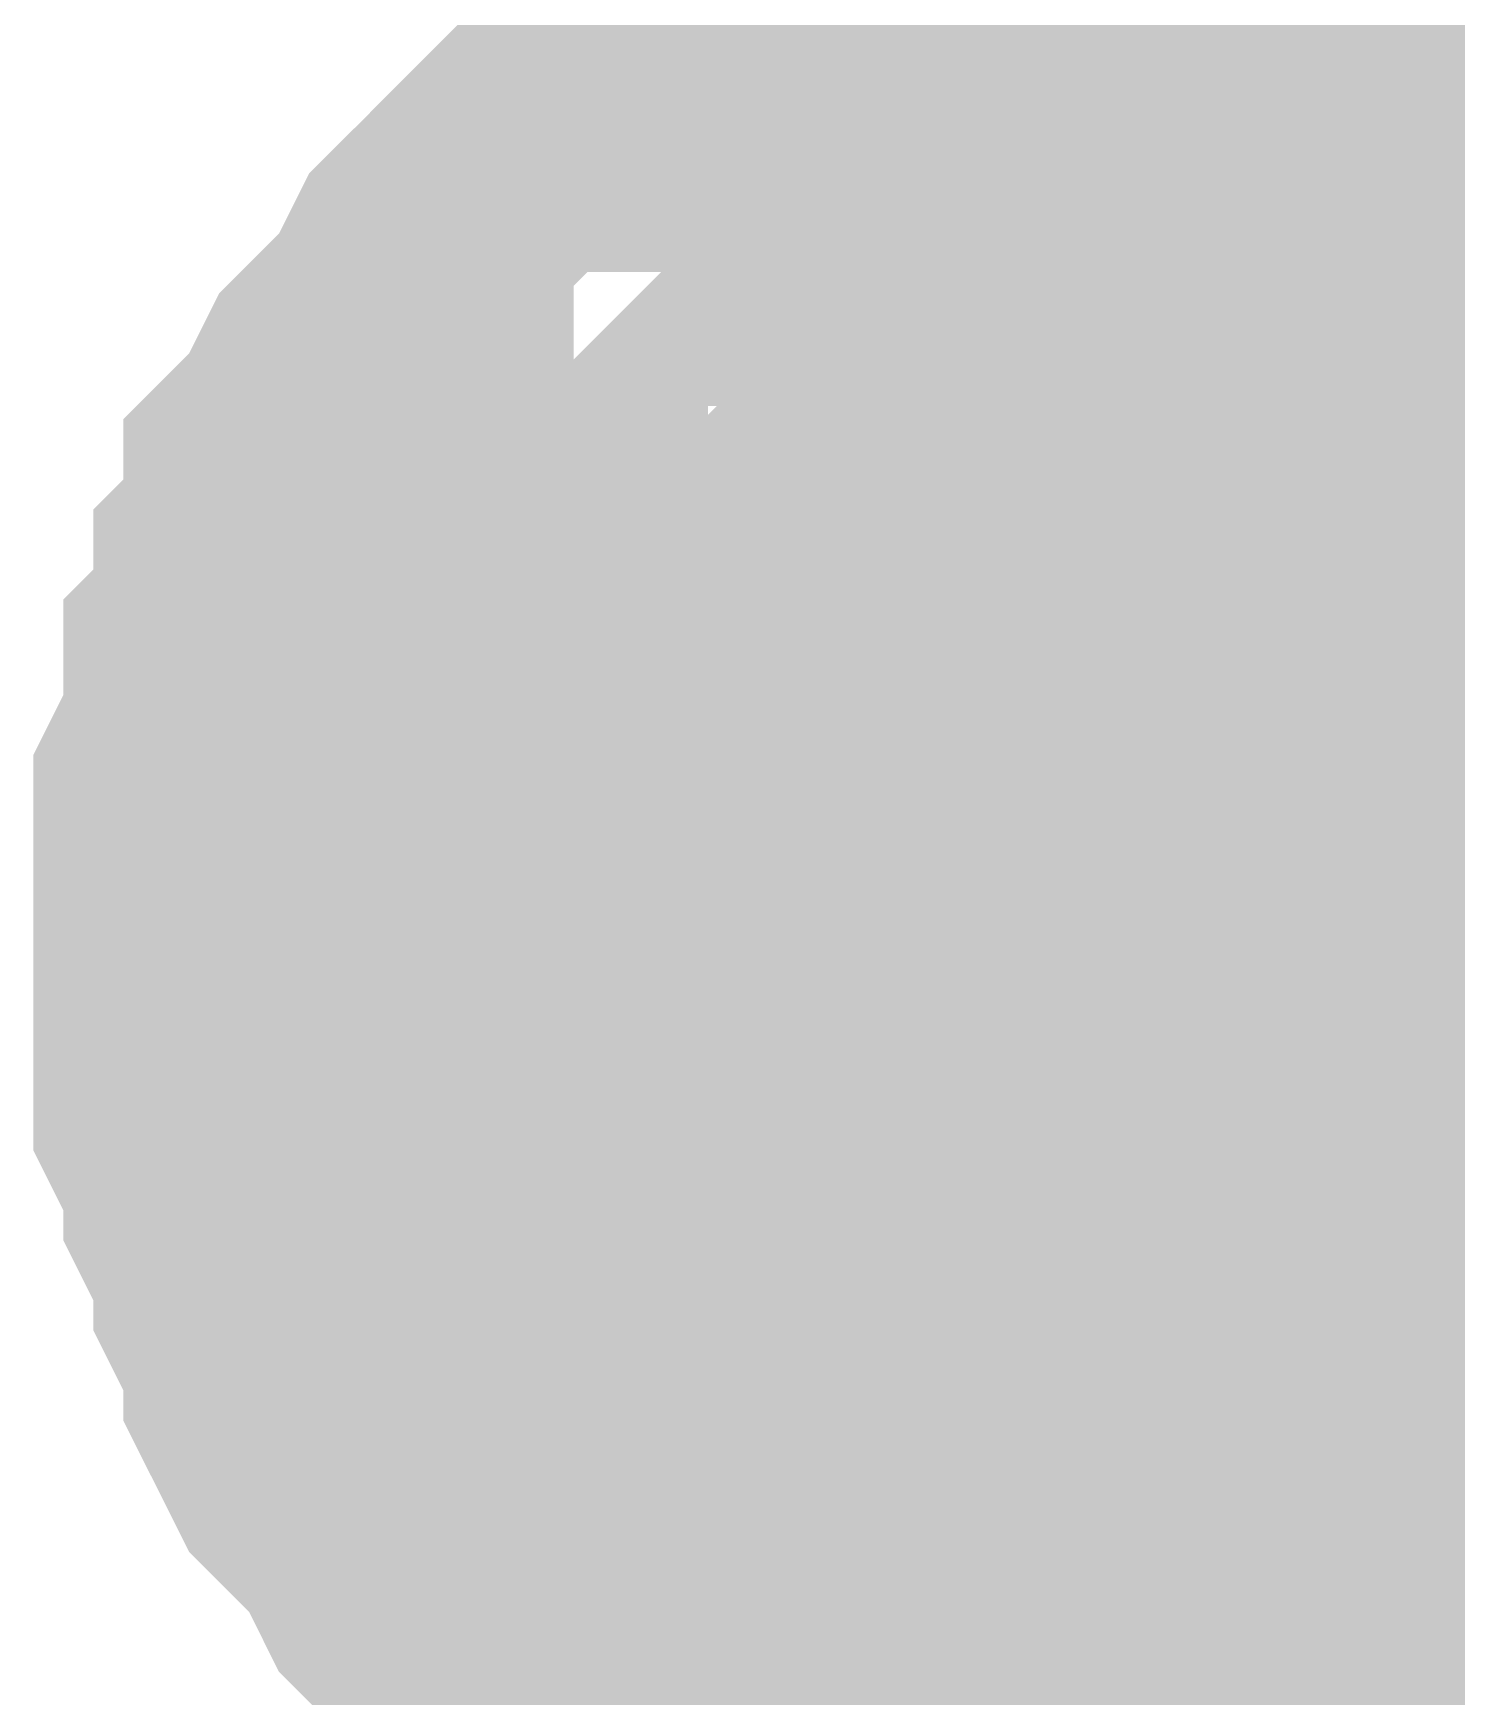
# Model space of a CAD drawing. Header units: inches. Extents: x 0 to 841, y 0 to 594.
# Drawn here: x 696.581 to 697.646, y 541.922 to 543.166 of the extents above; entities that cross this region are included whole.
import ezdxf

# ---------------------------------------------------------------- set-up
doc = ezdxf.new("R2010")
doc.units = ezdxf.units.IN
doc.layers.add('Sheet', color=255, linetype='Continuous')

msp = doc.modelspace()

# ---------------------------------------------------------------- linework, layer by layer
at = {"layer": 'Sheet'}
for points in [[(697.4946, 542.4787, 0.7493, 0.7493, 0), (697.4946, 547.4871, 0.7493, 0.7493, 0)], [(696.731, 542.4787, 0.2997, 0.2997, 0), (696.731, 542.5236, 0.2997, 0.2997, 0), (696.731, 542.5685, 0.2997, 0.2997, 0), (696.731, 542.591, 0.2997, 0.2997, 0), (696.7535, 542.6359, 0.2997, 0.2997, 0), (696.7535, 542.6808, 0.2997, 0.2997, 0), (696.776, 542.7033, 0.2997, 0.2997, 0), (696.776, 542.7482, 0.2997, 0.2997, 0), (696.7984, 542.7706, 0.2997, 0.2997, 0), (696.7984, 542.8156, 0.2997, 0.2997, 0), (696.8209, 542.838, 0.2997, 0.2997, 0), (696.8433, 542.8829, 0.2997, 0.2997, 0), (696.8658, 542.9054, 0.2997, 0.2997, 0), (696.8882, 542.9279, 0.2997, 0.2997, 0), (696.9107, 542.9728, 0.2997, 0.2997, 0), (696.9332, 542.9952, 0.2997, 0.2997, 0), (696.9556, 543.0177, 0.2997, 0.2997, 0), (696.9781, 543.0402, 0.2997, 0.2997, 0), (697.0005, 543.0626, 0.2997, 0.2997, 0), (697.0454, 543.0851, 0.2997, 0.2997, 0), (697.0679, 543.1075, 0.2997, 0.2997, 0), (697.0904, 543.13, 0.2997, 0.2997, 0), (697.1353, 543.1525, 0.2997, 0.2997, 0), (697.1577, 543.1749, 0.2997, 0.2997, 0), (697.2027, 543.1749, 0.2997, 0.2997, 0), (697.2251, 543.1974, 0.2997, 0.2997, 0), (697.27, 543.1974, 0.2997, 0.2997, 0), (697.2925, 543.2198, 0.2997, 0.2997, 0), (697.3374, 543.2198, 0.2997, 0.2997, 0), (697.3823, 543.2423, 0.2997, 0.2997, 0), (697.4048, 543.2423, 0.2997, 0.2997, 0), (697.4497, 543.2423, 0.2997, 0.2997, 0), (697.4946, 543.2423, 0.2997, 0.2997, 0)], [(696.731, 542.4787, 0.2997, 0.2997, 0), (696.731, 542.5236, 0.2997, 0.2997, 0), (696.731, 542.5685, 0.2997, 0.2997, 0), (696.731, 542.591, 0.2997, 0.2997, 0), (696.7535, 542.6359, 0.2997, 0.2997, 0), (696.7535, 542.6808, 0.2997, 0.2997, 0), (696.776, 542.7033, 0.2997, 0.2997, 0), (696.776, 542.7482, 0.2997, 0.2997, 0), (696.7984, 542.7706, 0.2997, 0.2997, 0), (696.7984, 542.8156, 0.2997, 0.2997, 0), (696.8209, 542.838, 0.2997, 0.2997, 0), (696.8433, 542.8829, 0.2997, 0.2997, 0), (696.8658, 542.9054, 0.2997, 0.2997, 0), (696.8882, 542.9279, 0.2997, 0.2997, 0), (696.9107, 542.9728, 0.2997, 0.2997, 0), (696.9332, 542.9952, 0.2997, 0.2997, 0), (696.9556, 543.0177, 0.2997, 0.2997, 0), (696.9781, 543.0402, 0.2997, 0.2997, 0), (697.0005, 543.0626, 0.2997, 0.2997, 0), (697.0454, 543.0851, 0.2997, 0.2997, 0), (697.0679, 543.1075, 0.2997, 0.2997, 0), (697.0904, 543.13, 0.2997, 0.2997, 0), (697.1353, 543.1525, 0.2997, 0.2997, 0), (697.1577, 543.1749, 0.2997, 0.2997, 0), (697.2027, 543.1749, 0.2997, 0.2997, 0), (697.2251, 543.1974, 0.2997, 0.2997, 0), (697.27, 543.1974, 0.2997, 0.2997, 0), (697.2925, 543.2198, 0.2997, 0.2997, 0), (697.3374, 543.2198, 0.2997, 0.2997, 0), (697.3823, 543.2423, 0.2997, 0.2997, 0), (697.4048, 543.2423, 0.2997, 0.2997, 0), (697.4497, 543.2423, 0.2997, 0.2997, 0), (697.4946, 543.2423, 0.2997, 0.2997, 0)], [(696.731, 542.4787, 0.2997, 0.2997, 0), (696.731, 542.5236, 0.2997, 0.2997, 0), (696.731, 542.5685, 0.2997, 0.2997, 0), (696.731, 542.591, 0.2997, 0.2997, 0), (696.7535, 542.6359, 0.2997, 0.2997, 0), (696.7535, 542.6808, 0.2997, 0.2997, 0), (696.776, 542.7033, 0.2997, 0.2997, 0), (696.776, 542.7482, 0.2997, 0.2997, 0), (696.7984, 542.7706, 0.2997, 0.2997, 0), (696.7984, 542.8156, 0.2997, 0.2997, 0), (696.8209, 542.838, 0.2997, 0.2997, 0), (696.8433, 542.8829, 0.2997, 0.2997, 0), (696.8658, 542.9054, 0.2997, 0.2997, 0), (696.8882, 542.9279, 0.2997, 0.2997, 0), (696.9107, 542.9728, 0.2997, 0.2997, 0), (696.9332, 542.9952, 0.2997, 0.2997, 0), (696.9556, 543.0177, 0.2997, 0.2997, 0), (696.9781, 543.0402, 0.2997, 0.2997, 0), (697.0005, 543.0626, 0.2997, 0.2997, 0), (697.0454, 543.0851, 0.2997, 0.2997, 0), (697.0679, 543.1075, 0.2997, 0.2997, 0), (697.0904, 543.13, 0.2997, 0.2997, 0), (697.1353, 543.1525, 0.2997, 0.2997, 0), (697.1577, 543.1749, 0.2997, 0.2997, 0), (697.2027, 543.1749, 0.2997, 0.2997, 0), (697.2251, 543.1974, 0.2997, 0.2997, 0), (697.27, 543.1974, 0.2997, 0.2997, 0), (697.2925, 543.2198, 0.2997, 0.2997, 0), (697.3374, 543.2198, 0.2997, 0.2997, 0), (697.3823, 543.2423, 0.2997, 0.2997, 0), (697.4048, 543.2423, 0.2997, 0.2997, 0), (697.4497, 543.2423, 0.2997, 0.2997, 0), (697.4946, 543.2423, 0.2997, 0.2997, 0)], [(697.4946, 543.2423, 0.2997, 0.2997, 0), (697.4946, 543.2423, 0.2997, 0.2997, 0)], [(697.4946, 543.2423, 0.2997, 0.2997, 0), (697.5395, 543.2423, 0.2997, 0.2997, 0), (697.5844, 543.2423, 0.2997, 0.2997, 0), (697.6069, 543.2423, 0.2997, 0.2997, 0), (697.6518, 543.2198, 0.2997, 0.2997, 0), (697.6967, 543.2198, 0.2997, 0.2997, 0), (697.7192, 543.1974, 0.2997, 0.2997, 0), (697.7641, 543.1974, 0.2997, 0.2997, 0), (697.7866, 543.1749, 0.2997, 0.2997, 0), (697.8315, 543.1749, 0.2997, 0.2997, 0)], [(697.4946, 543.2423, 0.2997, 0.2997, 0), (697.4946, 543.2423, 0.2997, 0.2997, 0)], [(697.4946, 543.2423, 0.2997, 0.2997, 0), (697.5395, 543.2423, 0.2997, 0.2997, 0), (697.5844, 543.2423, 0.2997, 0.2997, 0), (697.6069, 543.2423, 0.2997, 0.2997, 0), (697.6518, 543.2198, 0.2997, 0.2997, 0), (697.6967, 543.2198, 0.2997, 0.2997, 0), (697.7192, 543.1974, 0.2997, 0.2997, 0), (697.7641, 543.1974, 0.2997, 0.2997, 0), (697.7866, 543.1749, 0.2997, 0.2997, 0), (697.8315, 543.1749, 0.2997, 0.2997, 0)], [(697.4946, 543.2423, 0.2997, 0.2997, 0), (697.4946, 543.2423, 0.2997, 0.2997, 0)], [(697.4946, 543.2423, 0.2997, 0.2997, 0), (697.5395, 543.2423, 0.2997, 0.2997, 0), (697.5844, 543.2423, 0.2997, 0.2997, 0), (697.6069, 543.2423, 0.2997, 0.2997, 0), (697.6518, 543.2198, 0.2997, 0.2997, 0), (697.6967, 543.2198, 0.2997, 0.2997, 0), (697.7192, 543.1974, 0.2997, 0.2997, 0), (697.7641, 543.1974, 0.2997, 0.2997, 0), (697.7866, 543.1749, 0.2997, 0.2997, 0), (697.8315, 543.1749, 0.2997, 0.2997, 0)], [(696.731, 542.4787, 0.0991, 0.0991, 0), (696.731, 542.5236, 0.0991, 0.0991, 0), (696.731, 542.5685, 0.0991, 0.0991, 0), (696.731, 542.591, 0.0991, 0.0991, 0), (696.7535, 542.6359, 0.0991, 0.0991, 0), (696.7535, 542.6808, 0.0991, 0.0991, 0), (696.776, 542.7033, 0.0991, 0.0991, 0), (696.776, 542.7482, 0.0991, 0.0991, 0), (696.7984, 542.7706, 0.0991, 0.0991, 0), (696.7984, 542.8156, 0.0991, 0.0991, 0), (696.8209, 542.838, 0.0991, 0.0991, 0), (696.8433, 542.8829, 0.0991, 0.0991, 0), (696.8658, 542.9054, 0.0991, 0.0991, 0), (696.8882, 542.9279, 0.0991, 0.0991, 0), (696.9107, 542.9728, 0.0991, 0.0991, 0), (696.9332, 542.9952, 0.0991, 0.0991, 0), (696.9556, 543.0177, 0.0991, 0.0991, 0), (696.9781, 543.0402, 0.0991, 0.0991, 0), (697.0005, 543.0626, 0.0991, 0.0991, 0), (697.0454, 543.0851, 0.0991, 0.0991, 0), (697.0679, 543.1075, 0.0991, 0.0991, 0), (697.0904, 543.13, 0.0991, 0.0991, 0), (697.1353, 543.1525, 0.0991, 0.0991, 0), (697.1577, 543.1749, 0.0991, 0.0991, 0), (697.2027, 543.1749, 0.0991, 0.0991, 0), (697.2251, 543.1974, 0.0991, 0.0991, 0), (697.27, 543.1974, 0.0991, 0.0991, 0), (697.2925, 543.2198, 0.0991, 0.0991, 0)], [(696.731, 542.4787, 0.0991, 0.0991, 0), (696.731, 542.5236, 0.0991, 0.0991, 0), (696.731, 542.5685, 0.0991, 0.0991, 0), (696.731, 542.591, 0.0991, 0.0991, 0), (696.7535, 542.6359, 0.0991, 0.0991, 0), (696.7535, 542.6808, 0.0991, 0.0991, 0), (696.776, 542.7033, 0.0991, 0.0991, 0), (696.776, 542.7482, 0.0991, 0.0991, 0), (696.7984, 542.7706, 0.0991, 0.0991, 0), (696.7984, 542.8156, 0.0991, 0.0991, 0), (696.8209, 542.838, 0.0991, 0.0991, 0), (696.8433, 542.8829, 0.0991, 0.0991, 0), (696.8658, 542.9054, 0.0991, 0.0991, 0), (696.8882, 542.9279, 0.0991, 0.0991, 0), (696.9107, 542.9728, 0.0991, 0.0991, 0), (696.9332, 542.9952, 0.0991, 0.0991, 0), (696.9556, 543.0177, 0.0991, 0.0991, 0), (696.9781, 543.0402, 0.0991, 0.0991, 0), (697.0005, 543.0626, 0.0991, 0.0991, 0), (697.0454, 543.0851, 0.0991, 0.0991, 0), (697.0679, 543.1075, 0.0991, 0.0991, 0), (697.0904, 543.13, 0.0991, 0.0991, 0), (697.1353, 543.1525, 0.0991, 0.0991, 0), (697.1577, 543.1749, 0.0991, 0.0991, 0), (697.2027, 543.1749, 0.0991, 0.0991, 0), (697.2251, 543.1974, 0.0991, 0.0991, 0), (697.27, 543.1974, 0.0991, 0.0991, 0), (697.2925, 543.2198, 0.0991, 0.0991, 0)], [(696.731, 542.4787, 0.0991, 0.0991, 0), (696.731, 542.5236, 0.0991, 0.0991, 0), (696.731, 542.5685, 0.0991, 0.0991, 0), (696.731, 542.591, 0.0991, 0.0991, 0), (696.7535, 542.6359, 0.0991, 0.0991, 0), (696.7535, 542.6808, 0.0991, 0.0991, 0), (696.776, 542.7033, 0.0991, 0.0991, 0), (696.776, 542.7482, 0.0991, 0.0991, 0), (696.7984, 542.7706, 0.0991, 0.0991, 0), (696.7984, 542.8156, 0.0991, 0.0991, 0), (696.8209, 542.838, 0.0991, 0.0991, 0), (696.8433, 542.8829, 0.0991, 0.0991, 0), (696.8658, 542.9054, 0.0991, 0.0991, 0), (696.8882, 542.9279, 0.0991, 0.0991, 0), (696.9107, 542.9728, 0.0991, 0.0991, 0), (696.9332, 542.9952, 0.0991, 0.0991, 0), (696.9556, 543.0177, 0.0991, 0.0991, 0), (696.9781, 543.0402, 0.0991, 0.0991, 0), (697.0005, 543.0626, 0.0991, 0.0991, 0), (697.0454, 543.0851, 0.0991, 0.0991, 0), (697.0679, 543.1075, 0.0991, 0.0991, 0), (697.0904, 543.13, 0.0991, 0.0991, 0), (697.1353, 543.1525, 0.0991, 0.0991, 0), (697.1577, 543.1749, 0.0991, 0.0991, 0), (697.2027, 543.1749, 0.0991, 0.0991, 0), (697.2251, 543.1974, 0.0991, 0.0991, 0), (697.27, 543.1974, 0.0991, 0.0991, 0), (697.2925, 543.2198, 0.0991, 0.0991, 0)], [(696.9781, 542.4787, 0.2997, 0.2997, 0), (696.9781, 542.5011, 0.2997, 0.2997, 0), (696.9781, 542.5236, 0.2997, 0.2997, 0), (696.9781, 542.5685, 0.2997, 0.2997, 0), (696.9781, 542.591, 0.2997, 0.2997, 0), (697.0005, 542.6134, 0.2997, 0.2997, 0), (697.0005, 542.6359, 0.2997, 0.2997, 0), (697.0005, 542.6583, 0.2997, 0.2997, 0), (697.023, 542.6808, 0.2997, 0.2997, 0), (697.023, 542.7033, 0.2997, 0.2997, 0), (697.0454, 542.7257, 0.2997, 0.2997, 0), (697.0454, 542.7482, 0.2997, 0.2997, 0), (697.0679, 542.7706, 0.2997, 0.2997, 0), (697.0679, 542.7931, 0.2997, 0.2997, 0), (697.0904, 542.8156, 0.2997, 0.2997, 0), (697.1128, 542.838, 0.2997, 0.2997, 0), (697.1353, 542.838, 0.2997, 0.2997, 0), (697.1353, 542.8605, 0.2997, 0.2997, 0), (697.1577, 542.8829, 0.2997, 0.2997, 0), (697.1802, 542.9054, 0.2997, 0.2997, 0), (697.2027, 542.9054, 0.2997, 0.2997, 0), (697.2251, 542.9279, 0.2997, 0.2997, 0), (697.2476, 542.9279, 0.2997, 0.2997, 0), (697.27, 542.9503, 0.2997, 0.2997, 0), (697.2925, 542.9503, 0.2997, 0.2997, 0), (697.3149, 542.9728, 0.2997, 0.2997, 0), (697.3374, 542.9728, 0.2997, 0.2997, 0), (697.3599, 542.9728, 0.2997, 0.2997, 0), (697.3823, 542.9952, 0.2997, 0.2997, 0), (697.4048, 542.9952, 0.2997, 0.2997, 0), (697.4497, 542.9952, 0.2997, 0.2997, 0), (697.4721, 542.9952, 0.2997, 0.2997, 0), (697.4946, 542.9952, 0.2997, 0.2997, 0)], [(696.9781, 542.4787, 0.2997, 0.2997, 0), (696.9781, 542.5011, 0.2997, 0.2997, 0), (696.9781, 542.5236, 0.2997, 0.2997, 0), (696.9781, 542.5685, 0.2997, 0.2997, 0), (696.9781, 542.591, 0.2997, 0.2997, 0), (697.0005, 542.6134, 0.2997, 0.2997, 0), (697.0005, 542.6359, 0.2997, 0.2997, 0), (697.0005, 542.6583, 0.2997, 0.2997, 0), (697.023, 542.6808, 0.2997, 0.2997, 0), (697.023, 542.7033, 0.2997, 0.2997, 0), (697.0454, 542.7257, 0.2997, 0.2997, 0), (697.0454, 542.7482, 0.2997, 0.2997, 0), (697.0679, 542.7706, 0.2997, 0.2997, 0), (697.0679, 542.7931, 0.2997, 0.2997, 0), (697.0904, 542.8156, 0.2997, 0.2997, 0), (697.1128, 542.838, 0.2997, 0.2997, 0), (697.1353, 542.838, 0.2997, 0.2997, 0), (697.1353, 542.8605, 0.2997, 0.2997, 0), (697.1577, 542.8829, 0.2997, 0.2997, 0), (697.1802, 542.9054, 0.2997, 0.2997, 0), (697.2027, 542.9054, 0.2997, 0.2997, 0), (697.2251, 542.9279, 0.2997, 0.2997, 0), (697.2476, 542.9279, 0.2997, 0.2997, 0), (697.27, 542.9503, 0.2997, 0.2997, 0), (697.2925, 542.9503, 0.2997, 0.2997, 0), (697.3149, 542.9728, 0.2997, 0.2997, 0), (697.3374, 542.9728, 0.2997, 0.2997, 0), (697.3599, 542.9728, 0.2997, 0.2997, 0), (697.3823, 542.9952, 0.2997, 0.2997, 0), (697.4048, 542.9952, 0.2997, 0.2997, 0), (697.4497, 542.9952, 0.2997, 0.2997, 0), (697.4721, 542.9952, 0.2997, 0.2997, 0), (697.4946, 542.9952, 0.2997, 0.2997, 0)], [(696.9781, 542.4787, 0.2997, 0.2997, 0), (696.9781, 542.5011, 0.2997, 0.2997, 0), (696.9781, 542.5236, 0.2997, 0.2997, 0), (696.9781, 542.5685, 0.2997, 0.2997, 0), (696.9781, 542.591, 0.2997, 0.2997, 0), (697.0005, 542.6134, 0.2997, 0.2997, 0), (697.0005, 542.6359, 0.2997, 0.2997, 0), (697.0005, 542.6583, 0.2997, 0.2997, 0), (697.023, 542.6808, 0.2997, 0.2997, 0), (697.023, 542.7033, 0.2997, 0.2997, 0), (697.0454, 542.7257, 0.2997, 0.2997, 0), (697.0454, 542.7482, 0.2997, 0.2997, 0), (697.0679, 542.7706, 0.2997, 0.2997, 0), (697.0679, 542.7931, 0.2997, 0.2997, 0), (697.0904, 542.8156, 0.2997, 0.2997, 0), (697.1128, 542.838, 0.2997, 0.2997, 0), (697.1353, 542.838, 0.2997, 0.2997, 0), (697.1353, 542.8605, 0.2997, 0.2997, 0), (697.1577, 542.8829, 0.2997, 0.2997, 0), (697.1802, 542.9054, 0.2997, 0.2997, 0), (697.2027, 542.9054, 0.2997, 0.2997, 0), (697.2251, 542.9279, 0.2997, 0.2997, 0), (697.2476, 542.9279, 0.2997, 0.2997, 0), (697.27, 542.9503, 0.2997, 0.2997, 0), (697.2925, 542.9503, 0.2997, 0.2997, 0), (697.3149, 542.9728, 0.2997, 0.2997, 0), (697.3374, 542.9728, 0.2997, 0.2997, 0), (697.3599, 542.9728, 0.2997, 0.2997, 0), (697.3823, 542.9952, 0.2997, 0.2997, 0), (697.4048, 542.9952, 0.2997, 0.2997, 0), (697.4497, 542.9952, 0.2997, 0.2997, 0), (697.4721, 542.9952, 0.2997, 0.2997, 0), (697.4946, 542.9952, 0.2997, 0.2997, 0)], [(697.4946, 542.9952, 0.2997, 0.2997, 0), (697.4946, 542.9952, 0.2997, 0.2997, 0)], [(697.4946, 542.9952, 0.2997, 0.2997, 0), (697.5171, 542.9952, 0.2997, 0.2997, 0), (697.5395, 542.9952, 0.2997, 0.2997, 0), (697.562, 542.9952, 0.2997, 0.2997, 0), (697.5844, 542.9952, 0.2997, 0.2997, 0), (697.6294, 542.9728, 0.2997, 0.2997, 0), (697.6518, 542.9728, 0.2997, 0.2997, 0), (697.6743, 542.9728, 0.2997, 0.2997, 0), (697.6967, 542.9503, 0.2997, 0.2997, 0), (697.7192, 542.9503, 0.2997, 0.2997, 0), (697.7416, 542.9279, 0.2997, 0.2997, 0), (697.7641, 542.9279, 0.2997, 0.2997, 0), (697.7866, 542.9054, 0.2997, 0.2997, 0), (697.7866, 542.9054, 0.2997, 0.2997, 0), (697.809, 542.8829, 0.2997, 0.2997, 0)], [(697.4946, 542.9952, 0.2997, 0.2997, 0), (697.4946, 542.9952, 0.2997, 0.2997, 0)], [(697.4946, 542.9952, 0.2997, 0.2997, 0), (697.5171, 542.9952, 0.2997, 0.2997, 0), (697.5395, 542.9952, 0.2997, 0.2997, 0), (697.562, 542.9952, 0.2997, 0.2997, 0), (697.5844, 542.9952, 0.2997, 0.2997, 0), (697.6294, 542.9728, 0.2997, 0.2997, 0), (697.6518, 542.9728, 0.2997, 0.2997, 0), (697.6743, 542.9728, 0.2997, 0.2997, 0), (697.6967, 542.9503, 0.2997, 0.2997, 0), (697.7192, 542.9503, 0.2997, 0.2997, 0), (697.7416, 542.9279, 0.2997, 0.2997, 0), (697.7641, 542.9279, 0.2997, 0.2997, 0), (697.7866, 542.9054, 0.2997, 0.2997, 0), (697.7866, 542.9054, 0.2997, 0.2997, 0), (697.809, 542.8829, 0.2997, 0.2997, 0)], [(697.4946, 542.9952, 0.2997, 0.2997, 0), (697.4946, 542.9952, 0.2997, 0.2997, 0)], [(697.4946, 542.9952, 0.2997, 0.2997, 0), (697.5171, 542.9952, 0.2997, 0.2997, 0), (697.5395, 542.9952, 0.2997, 0.2997, 0), (697.562, 542.9952, 0.2997, 0.2997, 0), (697.5844, 542.9952, 0.2997, 0.2997, 0), (697.6294, 542.9728, 0.2997, 0.2997, 0), (697.6518, 542.9728, 0.2997, 0.2997, 0), (697.6743, 542.9728, 0.2997, 0.2997, 0), (697.6967, 542.9503, 0.2997, 0.2997, 0), (697.7192, 542.9503, 0.2997, 0.2997, 0), (697.7416, 542.9279, 0.2997, 0.2997, 0), (697.7641, 542.9279, 0.2997, 0.2997, 0), (697.7866, 542.9054, 0.2997, 0.2997, 0), (697.7866, 542.9054, 0.2997, 0.2997, 0), (697.809, 542.8829, 0.2997, 0.2997, 0)], [(696.9781, 542.4787, 0.0991, 0.0991, 0), (696.9781, 542.5011, 0.0991, 0.0991, 0), (696.9781, 542.5236, 0.0991, 0.0991, 0), (696.9781, 542.5685, 0.0991, 0.0991, 0), (696.9781, 542.591, 0.0991, 0.0991, 0), (697.0005, 542.6134, 0.0991, 0.0991, 0), (697.0005, 542.6359, 0.0991, 0.0991, 0), (697.0005, 542.6583, 0.0991, 0.0991, 0), (697.023, 542.6808, 0.0991, 0.0991, 0), (697.023, 542.7033, 0.0991, 0.0991, 0), (697.0454, 542.7257, 0.0991, 0.0991, 0), (697.0454, 542.7482, 0.0991, 0.0991, 0), (697.0679, 542.7706, 0.0991, 0.0991, 0), (697.0679, 542.7931, 0.0991, 0.0991, 0), (697.0904, 542.8156, 0.0991, 0.0991, 0), (697.1128, 542.838, 0.0991, 0.0991, 0), (697.1353, 542.838, 0.0991, 0.0991, 0), (697.1353, 542.8605, 0.0991, 0.0991, 0), (697.1577, 542.8829, 0.0991, 0.0991, 0), (697.1802, 542.9054, 0.0991, 0.0991, 0), (697.2027, 542.9054, 0.0991, 0.0991, 0), (697.2251, 542.9279, 0.0991, 0.0991, 0), (697.2476, 542.9279, 0.0991, 0.0991, 0), (697.27, 542.9503, 0.0991, 0.0991, 0), (697.2925, 542.9503, 0.0991, 0.0991, 0), (697.3149, 542.9728, 0.0991, 0.0991, 0), (697.3374, 542.9728, 0.0991, 0.0991, 0), (697.3599, 542.9728, 0.0991, 0.0991, 0), (697.3823, 542.9952, 0.0991, 0.0991, 0), (697.4048, 542.9952, 0.0991, 0.0991, 0), (697.4497, 542.9952, 0.0991, 0.0991, 0), (697.4721, 542.9952, 0.0991, 0.0991, 0), (697.4946, 542.9952, 0.0991, 0.0991, 0)], [(696.9781, 542.4787, 0.0991, 0.0991, 0), (696.9781, 542.5011, 0.0991, 0.0991, 0), (696.9781, 542.5236, 0.0991, 0.0991, 0), (696.9781, 542.5685, 0.0991, 0.0991, 0), (696.9781, 542.591, 0.0991, 0.0991, 0), (697.0005, 542.6134, 0.0991, 0.0991, 0), (697.0005, 542.6359, 0.0991, 0.0991, 0), (697.0005, 542.6583, 0.0991, 0.0991, 0), (697.023, 542.6808, 0.0991, 0.0991, 0), (697.023, 542.7033, 0.0991, 0.0991, 0), (697.0454, 542.7257, 0.0991, 0.0991, 0), (697.0454, 542.7482, 0.0991, 0.0991, 0), (697.0679, 542.7706, 0.0991, 0.0991, 0), (697.0679, 542.7931, 0.0991, 0.0991, 0), (697.0904, 542.8156, 0.0991, 0.0991, 0), (697.1128, 542.838, 0.0991, 0.0991, 0), (697.1353, 542.838, 0.0991, 0.0991, 0), (697.1353, 542.8605, 0.0991, 0.0991, 0), (697.1577, 542.8829, 0.0991, 0.0991, 0), (697.1802, 542.9054, 0.0991, 0.0991, 0), (697.2027, 542.9054, 0.0991, 0.0991, 0), (697.2251, 542.9279, 0.0991, 0.0991, 0), (697.2476, 542.9279, 0.0991, 0.0991, 0), (697.27, 542.9503, 0.0991, 0.0991, 0), (697.2925, 542.9503, 0.0991, 0.0991, 0), (697.3149, 542.9728, 0.0991, 0.0991, 0), (697.3374, 542.9728, 0.0991, 0.0991, 0), (697.3599, 542.9728, 0.0991, 0.0991, 0), (697.3823, 542.9952, 0.0991, 0.0991, 0), (697.4048, 542.9952, 0.0991, 0.0991, 0), (697.4497, 542.9952, 0.0991, 0.0991, 0), (697.4721, 542.9952, 0.0991, 0.0991, 0), (697.4946, 542.9952, 0.0991, 0.0991, 0)], [(696.9781, 542.4787, 0.0991, 0.0991, 0), (696.9781, 542.5011, 0.0991, 0.0991, 0), (696.9781, 542.5236, 0.0991, 0.0991, 0), (696.9781, 542.5685, 0.0991, 0.0991, 0), (696.9781, 542.591, 0.0991, 0.0991, 0), (697.0005, 542.6134, 0.0991, 0.0991, 0), (697.0005, 542.6359, 0.0991, 0.0991, 0), (697.0005, 542.6583, 0.0991, 0.0991, 0), (697.023, 542.6808, 0.0991, 0.0991, 0), (697.023, 542.7033, 0.0991, 0.0991, 0), (697.0454, 542.7257, 0.0991, 0.0991, 0), (697.0454, 542.7482, 0.0991, 0.0991, 0), (697.0679, 542.7706, 0.0991, 0.0991, 0), (697.0679, 542.7931, 0.0991, 0.0991, 0), (697.0904, 542.8156, 0.0991, 0.0991, 0), (697.1128, 542.838, 0.0991, 0.0991, 0), (697.1353, 542.838, 0.0991, 0.0991, 0), (697.1353, 542.8605, 0.0991, 0.0991, 0), (697.1577, 542.8829, 0.0991, 0.0991, 0), (697.1802, 542.9054, 0.0991, 0.0991, 0), (697.2027, 542.9054, 0.0991, 0.0991, 0), (697.2251, 542.9279, 0.0991, 0.0991, 0), (697.2476, 542.9279, 0.0991, 0.0991, 0), (697.27, 542.9503, 0.0991, 0.0991, 0), (697.2925, 542.9503, 0.0991, 0.0991, 0), (697.3149, 542.9728, 0.0991, 0.0991, 0), (697.3374, 542.9728, 0.0991, 0.0991, 0), (697.3599, 542.9728, 0.0991, 0.0991, 0), (697.3823, 542.9952, 0.0991, 0.0991, 0), (697.4048, 542.9952, 0.0991, 0.0991, 0), (697.4497, 542.9952, 0.0991, 0.0991, 0), (697.4721, 542.9952, 0.0991, 0.0991, 0), (697.4946, 542.9952, 0.0991, 0.0991, 0)], [(697.4946, 542.9952, 0.0991, 0.0991, 0), (697.4946, 542.9952, 0.0991, 0.0991, 0)], [(697.4946, 542.9952, 0.0991, 0.0991, 0), (697.5171, 542.9952, 0.0991, 0.0991, 0), (697.5395, 542.9952, 0.0991, 0.0991, 0), (697.562, 542.9952, 0.0991, 0.0991, 0), (697.5844, 542.9952, 0.0991, 0.0991, 0), (697.6294, 542.9728, 0.0991, 0.0991, 0), (697.6518, 542.9728, 0.0991, 0.0991, 0), (697.6743, 542.9728, 0.0991, 0.0991, 0), (697.6967, 542.9503, 0.0991, 0.0991, 0)], [(697.4946, 542.9952, 0.0991, 0.0991, 0), (697.4946, 542.9952, 0.0991, 0.0991, 0)], [(697.4946, 542.9952, 0.0991, 0.0991, 0), (697.5171, 542.9952, 0.0991, 0.0991, 0), (697.5395, 542.9952, 0.0991, 0.0991, 0), (697.562, 542.9952, 0.0991, 0.0991, 0), (697.5844, 542.9952, 0.0991, 0.0991, 0), (697.6294, 542.9728, 0.0991, 0.0991, 0), (697.6518, 542.9728, 0.0991, 0.0991, 0), (697.6743, 542.9728, 0.0991, 0.0991, 0), (697.6967, 542.9503, 0.0991, 0.0991, 0)], [(697.4946, 542.9952, 0.0991, 0.0991, 0), (697.4946, 542.9952, 0.0991, 0.0991, 0)], [(697.4946, 542.9952, 0.0991, 0.0991, 0), (697.5171, 542.9952, 0.0991, 0.0991, 0), (697.5395, 542.9952, 0.0991, 0.0991, 0), (697.562, 542.9952, 0.0991, 0.0991, 0), (697.5844, 542.9952, 0.0991, 0.0991, 0), (697.6294, 542.9728, 0.0991, 0.0991, 0), (697.6518, 542.9728, 0.0991, 0.0991, 0), (697.6743, 542.9728, 0.0991, 0.0991, 0), (697.6967, 542.9503, 0.0991, 0.0991, 0)], [(697.4946, 542.4787, 0.7493, 0.7493, 0), (702.5027, 542.4787, 0.7493, 0.7493, 0), (702.5027, 542.4787, 0.7493, 0.7493, 0)], [(697.4946, 537.4927, 0.7493, 0.7493, 0), (697.4946, 542.4787, 0.7493, 0.7493, 0)], [(697.2925, 541.76, 0.2997, 0.2997, 0), (697.27, 541.7824, 0.2997, 0.2997, 0), (697.2251, 541.7824, 0.2997, 0.2997, 0), (697.2027, 541.8049, 0.2997, 0.2997, 0), (697.1577, 541.8049, 0.2997, 0.2997, 0), (697.1353, 541.8274, 0.2997, 0.2997, 0), (697.0904, 541.8498, 0.2997, 0.2997, 0), (697.0679, 541.8723, 0.2997, 0.2997, 0), (697.0454, 541.8947, 0.2997, 0.2997, 0), (697.0005, 541.9172, 0.2997, 0.2997, 0), (696.9781, 541.9397, 0.2997, 0.2997, 0), (696.9556, 541.9621, 0.2997, 0.2997, 0), (696.9332, 541.9846, 0.2997, 0.2997, 0), (696.9107, 542.007, 0.2997, 0.2997, 0), (696.8882, 542.0295, 0.2997, 0.2997, 0), (696.8658, 542.0744, 0.2997, 0.2997, 0), (696.8433, 542.0969, 0.2997, 0.2997, 0), (696.8209, 542.1193, 0.2997, 0.2997, 0), (696.7984, 542.1642, 0.2997, 0.2997, 0), (696.7984, 542.1867, 0.2997, 0.2997, 0), (696.776, 542.2316, 0.2997, 0.2997, 0), (696.776, 542.2541, 0.2997, 0.2997, 0), (696.7535, 542.299, 0.2997, 0.2997, 0), (696.7535, 542.3215, 0.2997, 0.2997, 0), (696.731, 542.3664, 0.2997, 0.2997, 0), (696.731, 542.4113, 0.2997, 0.2997, 0), (696.731, 542.4338, 0.2997, 0.2997, 0), (696.731, 542.4787, 0.2997, 0.2997, 0)], [(696.731, 542.4787, 0.2997, 0.2997, 0), (696.731, 542.4787, 0.2997, 0.2997, 0)], [(697.2925, 541.76, 0.2997, 0.2997, 0), (697.27, 541.7824, 0.2997, 0.2997, 0), (697.2251, 541.7824, 0.2997, 0.2997, 0), (697.2027, 541.8049, 0.2997, 0.2997, 0), (697.1577, 541.8049, 0.2997, 0.2997, 0), (697.1353, 541.8274, 0.2997, 0.2997, 0), (697.0904, 541.8498, 0.2997, 0.2997, 0), (697.0679, 541.8723, 0.2997, 0.2997, 0), (697.0454, 541.8947, 0.2997, 0.2997, 0), (697.0005, 541.9172, 0.2997, 0.2997, 0), (696.9781, 541.9397, 0.2997, 0.2997, 0), (696.9556, 541.9621, 0.2997, 0.2997, 0), (696.9332, 541.9846, 0.2997, 0.2997, 0), (696.9107, 542.007, 0.2997, 0.2997, 0), (696.8882, 542.0295, 0.2997, 0.2997, 0), (696.8658, 542.0744, 0.2997, 0.2997, 0), (696.8433, 542.0969, 0.2997, 0.2997, 0), (696.8209, 542.1193, 0.2997, 0.2997, 0), (696.7984, 542.1642, 0.2997, 0.2997, 0), (696.7984, 542.1867, 0.2997, 0.2997, 0), (696.776, 542.2316, 0.2997, 0.2997, 0), (696.776, 542.2541, 0.2997, 0.2997, 0), (696.7535, 542.299, 0.2997, 0.2997, 0), (696.7535, 542.3215, 0.2997, 0.2997, 0), (696.731, 542.3664, 0.2997, 0.2997, 0), (696.731, 542.4113, 0.2997, 0.2997, 0), (696.731, 542.4338, 0.2997, 0.2997, 0), (696.731, 542.4787, 0.2997, 0.2997, 0)], [(696.731, 542.4787, 0.2997, 0.2997, 0), (696.731, 542.4787, 0.2997, 0.2997, 0)], [(697.2925, 541.76, 0.2997, 0.2997, 0), (697.27, 541.7824, 0.2997, 0.2997, 0), (697.2251, 541.7824, 0.2997, 0.2997, 0), (697.2027, 541.8049, 0.2997, 0.2997, 0), (697.1577, 541.8049, 0.2997, 0.2997, 0), (697.1353, 541.8274, 0.2997, 0.2997, 0), (697.0904, 541.8498, 0.2997, 0.2997, 0), (697.0679, 541.8723, 0.2997, 0.2997, 0), (697.0454, 541.8947, 0.2997, 0.2997, 0), (697.0005, 541.9172, 0.2997, 0.2997, 0), (696.9781, 541.9397, 0.2997, 0.2997, 0), (696.9556, 541.9621, 0.2997, 0.2997, 0), (696.9332, 541.9846, 0.2997, 0.2997, 0), (696.9107, 542.007, 0.2997, 0.2997, 0), (696.8882, 542.0295, 0.2997, 0.2997, 0), (696.8658, 542.0744, 0.2997, 0.2997, 0), (696.8433, 542.0969, 0.2997, 0.2997, 0), (696.8209, 542.1193, 0.2997, 0.2997, 0), (696.7984, 542.1642, 0.2997, 0.2997, 0), (696.7984, 542.1867, 0.2997, 0.2997, 0), (696.776, 542.2316, 0.2997, 0.2997, 0), (696.776, 542.2541, 0.2997, 0.2997, 0), (696.7535, 542.299, 0.2997, 0.2997, 0), (696.7535, 542.3215, 0.2997, 0.2997, 0), (696.731, 542.3664, 0.2997, 0.2997, 0), (696.731, 542.4113, 0.2997, 0.2997, 0), (696.731, 542.4338, 0.2997, 0.2997, 0), (696.731, 542.4787, 0.2997, 0.2997, 0)], [(696.731, 542.4787, 0.2997, 0.2997, 0), (696.731, 542.4787, 0.2997, 0.2997, 0)], [(697.4946, 541.9846, 0.2997, 0.2997, 0), (697.4721, 541.9846, 0.2997, 0.2997, 0), (697.4497, 541.9846, 0.2997, 0.2997, 0), (697.4048, 541.9846, 0.2997, 0.2997, 0), (697.3823, 541.9846, 0.2997, 0.2997, 0), (697.3599, 542.007, 0.2997, 0.2997, 0), (697.3374, 542.007, 0.2997, 0.2997, 0), (697.3149, 542.007, 0.2997, 0.2997, 0), (697.2925, 542.0295, 0.2997, 0.2997, 0), (697.27, 542.0295, 0.2997, 0.2997, 0), (697.2476, 542.052, 0.2997, 0.2997, 0), (697.2251, 542.052, 0.2997, 0.2997, 0), (697.2027, 542.0744, 0.2997, 0.2997, 0), (697.1802, 542.0744, 0.2997, 0.2997, 0), (697.1577, 542.0969, 0.2997, 0.2997, 0), (697.1353, 542.1193, 0.2997, 0.2997, 0), (697.1353, 542.1193, 0.2997, 0.2997, 0), (697.1128, 542.1418, 0.2997, 0.2997, 0), (697.0904, 542.1642, 0.2997, 0.2997, 0), (697.0679, 542.1867, 0.2997, 0.2997, 0), (697.0679, 542.2092, 0.2997, 0.2997, 0), (697.0454, 542.2316, 0.2997, 0.2997, 0), (697.0454, 542.2541, 0.2997, 0.2997, 0), (697.023, 542.2765, 0.2997, 0.2997, 0), (697.023, 542.299, 0.2997, 0.2997, 0), (697.0005, 542.299, 0.2997, 0.2997, 0), (697.0005, 542.3439, 0.2997, 0.2997, 0), (697.0005, 542.3664, 0.2997, 0.2997, 0), (696.9781, 542.3888, 0.2997, 0.2997, 0), (696.9781, 542.4113, 0.2997, 0.2997, 0), (696.9781, 542.4338, 0.2997, 0.2997, 0), (696.9781, 542.4562, 0.2997, 0.2997, 0), (696.9781, 542.4787, 0.2997, 0.2997, 0)], [(696.9781, 542.4787, 0.2997, 0.2997, 0), (696.9781, 542.4787, 0.2997, 0.2997, 0)], [(697.4946, 541.9846, 0.2997, 0.2997, 0), (697.4721, 541.9846, 0.2997, 0.2997, 0), (697.4497, 541.9846, 0.2997, 0.2997, 0), (697.4048, 541.9846, 0.2997, 0.2997, 0), (697.3823, 541.9846, 0.2997, 0.2997, 0), (697.3599, 542.007, 0.2997, 0.2997, 0), (697.3374, 542.007, 0.2997, 0.2997, 0), (697.3149, 542.007, 0.2997, 0.2997, 0), (697.2925, 542.0295, 0.2997, 0.2997, 0), (697.27, 542.0295, 0.2997, 0.2997, 0), (697.2476, 542.052, 0.2997, 0.2997, 0), (697.2251, 542.052, 0.2997, 0.2997, 0), (697.2027, 542.0744, 0.2997, 0.2997, 0), (697.1802, 542.0744, 0.2997, 0.2997, 0), (697.1577, 542.0969, 0.2997, 0.2997, 0), (697.1353, 542.1193, 0.2997, 0.2997, 0), (697.1353, 542.1193, 0.2997, 0.2997, 0), (697.1128, 542.1418, 0.2997, 0.2997, 0), (697.0904, 542.1642, 0.2997, 0.2997, 0), (697.0679, 542.1867, 0.2997, 0.2997, 0), (697.0679, 542.2092, 0.2997, 0.2997, 0), (697.0454, 542.2316, 0.2997, 0.2997, 0), (697.0454, 542.2541, 0.2997, 0.2997, 0), (697.023, 542.2765, 0.2997, 0.2997, 0), (697.023, 542.299, 0.2997, 0.2997, 0), (697.0005, 542.299, 0.2997, 0.2997, 0), (697.0005, 542.3439, 0.2997, 0.2997, 0), (697.0005, 542.3664, 0.2997, 0.2997, 0), (696.9781, 542.3888, 0.2997, 0.2997, 0), (696.9781, 542.4113, 0.2997, 0.2997, 0), (696.9781, 542.4338, 0.2997, 0.2997, 0), (696.9781, 542.4562, 0.2997, 0.2997, 0), (696.9781, 542.4787, 0.2997, 0.2997, 0)], [(696.9781, 542.4787, 0.2997, 0.2997, 0), (696.9781, 542.4787, 0.2997, 0.2997, 0)], [(697.4946, 541.9846, 0.2997, 0.2997, 0), (697.4721, 541.9846, 0.2997, 0.2997, 0), (697.4497, 541.9846, 0.2997, 0.2997, 0), (697.4048, 541.9846, 0.2997, 0.2997, 0), (697.3823, 541.9846, 0.2997, 0.2997, 0), (697.3599, 542.007, 0.2997, 0.2997, 0), (697.3374, 542.007, 0.2997, 0.2997, 0), (697.3149, 542.007, 0.2997, 0.2997, 0), (697.2925, 542.0295, 0.2997, 0.2997, 0), (697.27, 542.0295, 0.2997, 0.2997, 0), (697.2476, 542.052, 0.2997, 0.2997, 0), (697.2251, 542.052, 0.2997, 0.2997, 0), (697.2027, 542.0744, 0.2997, 0.2997, 0), (697.1802, 542.0744, 0.2997, 0.2997, 0), (697.1577, 542.0969, 0.2997, 0.2997, 0), (697.1353, 542.1193, 0.2997, 0.2997, 0), (697.1353, 542.1193, 0.2997, 0.2997, 0), (697.1128, 542.1418, 0.2997, 0.2997, 0), (697.0904, 542.1642, 0.2997, 0.2997, 0), (697.0679, 542.1867, 0.2997, 0.2997, 0), (697.0679, 542.2092, 0.2997, 0.2997, 0), (697.0454, 542.2316, 0.2997, 0.2997, 0), (697.0454, 542.2541, 0.2997, 0.2997, 0), (697.023, 542.2765, 0.2997, 0.2997, 0), (697.023, 542.299, 0.2997, 0.2997, 0), (697.0005, 542.299, 0.2997, 0.2997, 0), (697.0005, 542.3439, 0.2997, 0.2997, 0), (697.0005, 542.3664, 0.2997, 0.2997, 0), (696.9781, 542.3888, 0.2997, 0.2997, 0), (696.9781, 542.4113, 0.2997, 0.2997, 0), (696.9781, 542.4338, 0.2997, 0.2997, 0), (696.9781, 542.4562, 0.2997, 0.2997, 0), (696.9781, 542.4787, 0.2997, 0.2997, 0)], [(696.9781, 542.4787, 0.2997, 0.2997, 0), (696.9781, 542.4787, 0.2997, 0.2997, 0)], [(697.0679, 541.8723, 0.0991, 0.0991, 0), (697.0454, 541.8947, 0.0991, 0.0991, 0), (697.0005, 541.9172, 0.0991, 0.0991, 0), (696.9781, 541.9397, 0.0991, 0.0991, 0), (696.9556, 541.9621, 0.0991, 0.0991, 0), (696.9332, 541.9846, 0.0991, 0.0991, 0), (696.9107, 542.007, 0.0991, 0.0991, 0), (696.8882, 542.0295, 0.0991, 0.0991, 0), (696.8658, 542.0744, 0.0991, 0.0991, 0), (696.8433, 542.0969, 0.0991, 0.0991, 0), (696.8209, 542.1193, 0.0991, 0.0991, 0), (696.7984, 542.1642, 0.0991, 0.0991, 0), (696.7984, 542.1867, 0.0991, 0.0991, 0), (696.776, 542.2316, 0.0991, 0.0991, 0), (696.776, 542.2541, 0.0991, 0.0991, 0), (696.7535, 542.299, 0.0991, 0.0991, 0), (696.7535, 542.3215, 0.0991, 0.0991, 0), (696.731, 542.3664, 0.0991, 0.0991, 0), (696.731, 542.4113, 0.0991, 0.0991, 0), (696.731, 542.4338, 0.0991, 0.0991, 0), (696.731, 542.4787, 0.0991, 0.0991, 0)], [(696.731, 542.4787, 0.0991, 0.0991, 0), (696.731, 542.4787, 0.0991, 0.0991, 0)], [(697.0679, 541.8723, 0.0991, 0.0991, 0), (697.0454, 541.8947, 0.0991, 0.0991, 0), (697.0005, 541.9172, 0.0991, 0.0991, 0), (696.9781, 541.9397, 0.0991, 0.0991, 0), (696.9556, 541.9621, 0.0991, 0.0991, 0), (696.9332, 541.9846, 0.0991, 0.0991, 0), (696.9107, 542.007, 0.0991, 0.0991, 0), (696.8882, 542.0295, 0.0991, 0.0991, 0), (696.8658, 542.0744, 0.0991, 0.0991, 0), (696.8433, 542.0969, 0.0991, 0.0991, 0), (696.8209, 542.1193, 0.0991, 0.0991, 0), (696.7984, 542.1642, 0.0991, 0.0991, 0), (696.7984, 542.1867, 0.0991, 0.0991, 0), (696.776, 542.2316, 0.0991, 0.0991, 0), (696.776, 542.2541, 0.0991, 0.0991, 0), (696.7535, 542.299, 0.0991, 0.0991, 0), (696.7535, 542.3215, 0.0991, 0.0991, 0), (696.731, 542.3664, 0.0991, 0.0991, 0), (696.731, 542.4113, 0.0991, 0.0991, 0), (696.731, 542.4338, 0.0991, 0.0991, 0), (696.731, 542.4787, 0.0991, 0.0991, 0)], [(696.731, 542.4787, 0.0991, 0.0991, 0), (696.731, 542.4787, 0.0991, 0.0991, 0)], [(697.0679, 541.8723, 0.0991, 0.0991, 0), (697.0454, 541.8947, 0.0991, 0.0991, 0), (697.0005, 541.9172, 0.0991, 0.0991, 0), (696.9781, 541.9397, 0.0991, 0.0991, 0), (696.9556, 541.9621, 0.0991, 0.0991, 0), (696.9332, 541.9846, 0.0991, 0.0991, 0), (696.9107, 542.007, 0.0991, 0.0991, 0), (696.8882, 542.0295, 0.0991, 0.0991, 0), (696.8658, 542.0744, 0.0991, 0.0991, 0), (696.8433, 542.0969, 0.0991, 0.0991, 0), (696.8209, 542.1193, 0.0991, 0.0991, 0), (696.7984, 542.1642, 0.0991, 0.0991, 0), (696.7984, 542.1867, 0.0991, 0.0991, 0), (696.776, 542.2316, 0.0991, 0.0991, 0), (696.776, 542.2541, 0.0991, 0.0991, 0), (696.7535, 542.299, 0.0991, 0.0991, 0), (696.7535, 542.3215, 0.0991, 0.0991, 0), (696.731, 542.3664, 0.0991, 0.0991, 0), (696.731, 542.4113, 0.0991, 0.0991, 0), (696.731, 542.4338, 0.0991, 0.0991, 0), (696.731, 542.4787, 0.0991, 0.0991, 0)], [(696.731, 542.4787, 0.0991, 0.0991, 0), (696.731, 542.4787, 0.0991, 0.0991, 0)], [(697.4946, 541.9846, 0.0991, 0.0991, 0), (697.4721, 541.9846, 0.0991, 0.0991, 0), (697.4497, 541.9846, 0.0991, 0.0991, 0), (697.4048, 541.9846, 0.0991, 0.0991, 0), (697.3823, 541.9846, 0.0991, 0.0991, 0), (697.3599, 542.007, 0.0991, 0.0991, 0), (697.3374, 542.007, 0.0991, 0.0991, 0), (697.3149, 542.007, 0.0991, 0.0991, 0), (697.2925, 542.0295, 0.0991, 0.0991, 0), (697.27, 542.0295, 0.0991, 0.0991, 0), (697.2476, 542.052, 0.0991, 0.0991, 0), (697.2251, 542.052, 0.0991, 0.0991, 0), (697.2027, 542.0744, 0.0991, 0.0991, 0), (697.1802, 542.0744, 0.0991, 0.0991, 0), (697.1577, 542.0969, 0.0991, 0.0991, 0), (697.1353, 542.1193, 0.0991, 0.0991, 0), (697.1353, 542.1193, 0.0991, 0.0991, 0), (697.1128, 542.1418, 0.0991, 0.0991, 0), (697.0904, 542.1642, 0.0991, 0.0991, 0), (697.0679, 542.1867, 0.0991, 0.0991, 0), (697.0679, 542.2092, 0.0991, 0.0991, 0), (697.0454, 542.2316, 0.0991, 0.0991, 0), (697.0454, 542.2541, 0.0991, 0.0991, 0), (697.023, 542.2765, 0.0991, 0.0991, 0), (697.023, 542.299, 0.0991, 0.0991, 0), (697.0005, 542.299, 0.0991, 0.0991, 0), (697.0005, 542.3439, 0.0991, 0.0991, 0), (697.0005, 542.3664, 0.0991, 0.0991, 0), (696.9781, 542.3888, 0.0991, 0.0991, 0), (696.9781, 542.4113, 0.0991, 0.0991, 0), (696.9781, 542.4338, 0.0991, 0.0991, 0), (696.9781, 542.4562, 0.0991, 0.0991, 0), (696.9781, 542.4787, 0.0991, 0.0991, 0)], [(696.9781, 542.4787, 0.0991, 0.0991, 0), (696.9781, 542.4787, 0.0991, 0.0991, 0)], [(697.4946, 541.9846, 0.0991, 0.0991, 0), (697.4721, 541.9846, 0.0991, 0.0991, 0), (697.4497, 541.9846, 0.0991, 0.0991, 0), (697.4048, 541.9846, 0.0991, 0.0991, 0), (697.3823, 541.9846, 0.0991, 0.0991, 0), (697.3599, 542.007, 0.0991, 0.0991, 0), (697.3374, 542.007, 0.0991, 0.0991, 0), (697.3149, 542.007, 0.0991, 0.0991, 0), (697.2925, 542.0295, 0.0991, 0.0991, 0), (697.27, 542.0295, 0.0991, 0.0991, 0), (697.2476, 542.052, 0.0991, 0.0991, 0), (697.2251, 542.052, 0.0991, 0.0991, 0), (697.2027, 542.0744, 0.0991, 0.0991, 0), (697.1802, 542.0744, 0.0991, 0.0991, 0), (697.1577, 542.0969, 0.0991, 0.0991, 0), (697.1353, 542.1193, 0.0991, 0.0991, 0), (697.1353, 542.1193, 0.0991, 0.0991, 0), (697.1128, 542.1418, 0.0991, 0.0991, 0), (697.0904, 542.1642, 0.0991, 0.0991, 0), (697.0679, 542.1867, 0.0991, 0.0991, 0), (697.0679, 542.2092, 0.0991, 0.0991, 0), (697.0454, 542.2316, 0.0991, 0.0991, 0), (697.0454, 542.2541, 0.0991, 0.0991, 0), (697.023, 542.2765, 0.0991, 0.0991, 0), (697.023, 542.299, 0.0991, 0.0991, 0), (697.0005, 542.299, 0.0991, 0.0991, 0), (697.0005, 542.3439, 0.0991, 0.0991, 0), (697.0005, 542.3664, 0.0991, 0.0991, 0), (696.9781, 542.3888, 0.0991, 0.0991, 0), (696.9781, 542.4113, 0.0991, 0.0991, 0), (696.9781, 542.4338, 0.0991, 0.0991, 0), (696.9781, 542.4562, 0.0991, 0.0991, 0), (696.9781, 542.4787, 0.0991, 0.0991, 0)], [(696.9781, 542.4787, 0.0991, 0.0991, 0), (696.9781, 542.4787, 0.0991, 0.0991, 0)], [(697.4946, 541.9846, 0.0991, 0.0991, 0), (697.4721, 541.9846, 0.0991, 0.0991, 0), (697.4497, 541.9846, 0.0991, 0.0991, 0), (697.4048, 541.9846, 0.0991, 0.0991, 0), (697.3823, 541.9846, 0.0991, 0.0991, 0), (697.3599, 542.007, 0.0991, 0.0991, 0), (697.3374, 542.007, 0.0991, 0.0991, 0), (697.3149, 542.007, 0.0991, 0.0991, 0), (697.2925, 542.0295, 0.0991, 0.0991, 0), (697.27, 542.0295, 0.0991, 0.0991, 0), (697.2476, 542.052, 0.0991, 0.0991, 0), (697.2251, 542.052, 0.0991, 0.0991, 0), (697.2027, 542.0744, 0.0991, 0.0991, 0), (697.1802, 542.0744, 0.0991, 0.0991, 0), (697.1577, 542.0969, 0.0991, 0.0991, 0), (697.1353, 542.1193, 0.0991, 0.0991, 0), (697.1353, 542.1193, 0.0991, 0.0991, 0), (697.1128, 542.1418, 0.0991, 0.0991, 0), (697.0904, 542.1642, 0.0991, 0.0991, 0), (697.0679, 542.1867, 0.0991, 0.0991, 0), (697.0679, 542.2092, 0.0991, 0.0991, 0), (697.0454, 542.2316, 0.0991, 0.0991, 0), (697.0454, 542.2541, 0.0991, 0.0991, 0), (697.023, 542.2765, 0.0991, 0.0991, 0), (697.023, 542.299, 0.0991, 0.0991, 0), (697.0005, 542.299, 0.0991, 0.0991, 0), (697.0005, 542.3439, 0.0991, 0.0991, 0), (697.0005, 542.3664, 0.0991, 0.0991, 0), (696.9781, 542.3888, 0.0991, 0.0991, 0), (696.9781, 542.4113, 0.0991, 0.0991, 0), (696.9781, 542.4338, 0.0991, 0.0991, 0), (696.9781, 542.4562, 0.0991, 0.0991, 0), (696.9781, 542.4787, 0.0991, 0.0991, 0)], [(696.9781, 542.4787, 0.0991, 0.0991, 0), (696.9781, 542.4787, 0.0991, 0.0991, 0)], [(697.809, 542.0969, 0.2997, 0.2997, 0), (697.7866, 542.0744, 0.2997, 0.2997, 0), (697.7866, 542.0744, 0.2997, 0.2997, 0), (697.7641, 542.052, 0.2997, 0.2997, 0), (697.7416, 542.052, 0.2997, 0.2997, 0), (697.7192, 542.0295, 0.2997, 0.2997, 0), (697.6967, 542.0295, 0.2997, 0.2997, 0), (697.6743, 542.007, 0.2997, 0.2997, 0), (697.6518, 542.007, 0.2997, 0.2997, 0), (697.6294, 542.007, 0.2997, 0.2997, 0), (697.5844, 541.9846, 0.2997, 0.2997, 0), (697.562, 541.9846, 0.2997, 0.2997, 0), (697.5395, 541.9846, 0.2997, 0.2997, 0), (697.5171, 541.9846, 0.2997, 0.2997, 0), (697.4946, 541.9846, 0.2997, 0.2997, 0)], [(697.809, 542.0969, 0.2997, 0.2997, 0), (697.7866, 542.0744, 0.2997, 0.2997, 0), (697.7866, 542.0744, 0.2997, 0.2997, 0), (697.7641, 542.052, 0.2997, 0.2997, 0), (697.7416, 542.052, 0.2997, 0.2997, 0), (697.7192, 542.0295, 0.2997, 0.2997, 0), (697.6967, 542.0295, 0.2997, 0.2997, 0), (697.6743, 542.007, 0.2997, 0.2997, 0), (697.6518, 542.007, 0.2997, 0.2997, 0), (697.6294, 542.007, 0.2997, 0.2997, 0), (697.5844, 541.9846, 0.2997, 0.2997, 0), (697.562, 541.9846, 0.2997, 0.2997, 0), (697.5395, 541.9846, 0.2997, 0.2997, 0), (697.5171, 541.9846, 0.2997, 0.2997, 0), (697.4946, 541.9846, 0.2997, 0.2997, 0)], [(697.809, 542.0969, 0.2997, 0.2997, 0), (697.7866, 542.0744, 0.2997, 0.2997, 0), (697.7866, 542.0744, 0.2997, 0.2997, 0), (697.7641, 542.052, 0.2997, 0.2997, 0), (697.7416, 542.052, 0.2997, 0.2997, 0), (697.7192, 542.0295, 0.2997, 0.2997, 0), (697.6967, 542.0295, 0.2997, 0.2997, 0), (697.6743, 542.007, 0.2997, 0.2997, 0), (697.6518, 542.007, 0.2997, 0.2997, 0), (697.6294, 542.007, 0.2997, 0.2997, 0), (697.5844, 541.9846, 0.2997, 0.2997, 0), (697.562, 541.9846, 0.2997, 0.2997, 0), (697.5395, 541.9846, 0.2997, 0.2997, 0), (697.5171, 541.9846, 0.2997, 0.2997, 0), (697.4946, 541.9846, 0.2997, 0.2997, 0)], [(697.6967, 542.0295, 0.0991, 0.0991, 0), (697.6743, 542.007, 0.0991, 0.0991, 0), (697.6518, 542.007, 0.0991, 0.0991, 0), (697.6294, 542.007, 0.0991, 0.0991, 0), (697.5844, 541.9846, 0.0991, 0.0991, 0), (697.562, 541.9846, 0.0991, 0.0991, 0), (697.5395, 541.9846, 0.0991, 0.0991, 0), (697.5171, 541.9846, 0.0991, 0.0991, 0), (697.4946, 541.9846, 0.0991, 0.0991, 0)], [(697.6967, 542.0295, 0.0991, 0.0991, 0), (697.6743, 542.007, 0.0991, 0.0991, 0), (697.6518, 542.007, 0.0991, 0.0991, 0), (697.6294, 542.007, 0.0991, 0.0991, 0), (697.5844, 541.9846, 0.0991, 0.0991, 0), (697.562, 541.9846, 0.0991, 0.0991, 0), (697.5395, 541.9846, 0.0991, 0.0991, 0), (697.5171, 541.9846, 0.0991, 0.0991, 0), (697.4946, 541.9846, 0.0991, 0.0991, 0)], [(697.6967, 542.0295, 0.0991, 0.0991, 0), (697.6743, 542.007, 0.0991, 0.0991, 0), (697.6518, 542.007, 0.0991, 0.0991, 0), (697.6294, 542.007, 0.0991, 0.0991, 0), (697.5844, 541.9846, 0.0991, 0.0991, 0), (697.562, 541.9846, 0.0991, 0.0991, 0), (697.5395, 541.9846, 0.0991, 0.0991, 0), (697.5171, 541.9846, 0.0991, 0.0991, 0), (697.4946, 541.9846, 0.0991, 0.0991, 0)], [(697.8315, 541.8049, 0.2997, 0.2997, 0), (697.7866, 541.8049, 0.2997, 0.2997, 0), (697.7641, 541.7824, 0.2997, 0.2997, 0), (697.7192, 541.7824, 0.2997, 0.2997, 0), (697.6967, 541.76, 0.2997, 0.2997, 0)], [(697.8315, 541.8049, 0.2997, 0.2997, 0), (697.7866, 541.8049, 0.2997, 0.2997, 0), (697.7641, 541.7824, 0.2997, 0.2997, 0), (697.7192, 541.7824, 0.2997, 0.2997, 0), (697.6967, 541.76, 0.2997, 0.2997, 0)], [(697.8315, 541.8049, 0.2997, 0.2997, 0), (697.7866, 541.8049, 0.2997, 0.2997, 0), (697.7641, 541.7824, 0.2997, 0.2997, 0), (697.7192, 541.7824, 0.2997, 0.2997, 0), (697.6967, 541.76, 0.2997, 0.2997, 0)]]:
    msp.add_lwpolyline(points, format="xyseb", dxfattribs=at)
msp.add_lwpolyline([(697.246, 542.5, 0.508, 0.508, 1), (697.754, 542.5, 0.508, 0.508, 1)], format="xyseb", close=True, dxfattribs=at)

doc.saveas('drawing.dxf')
